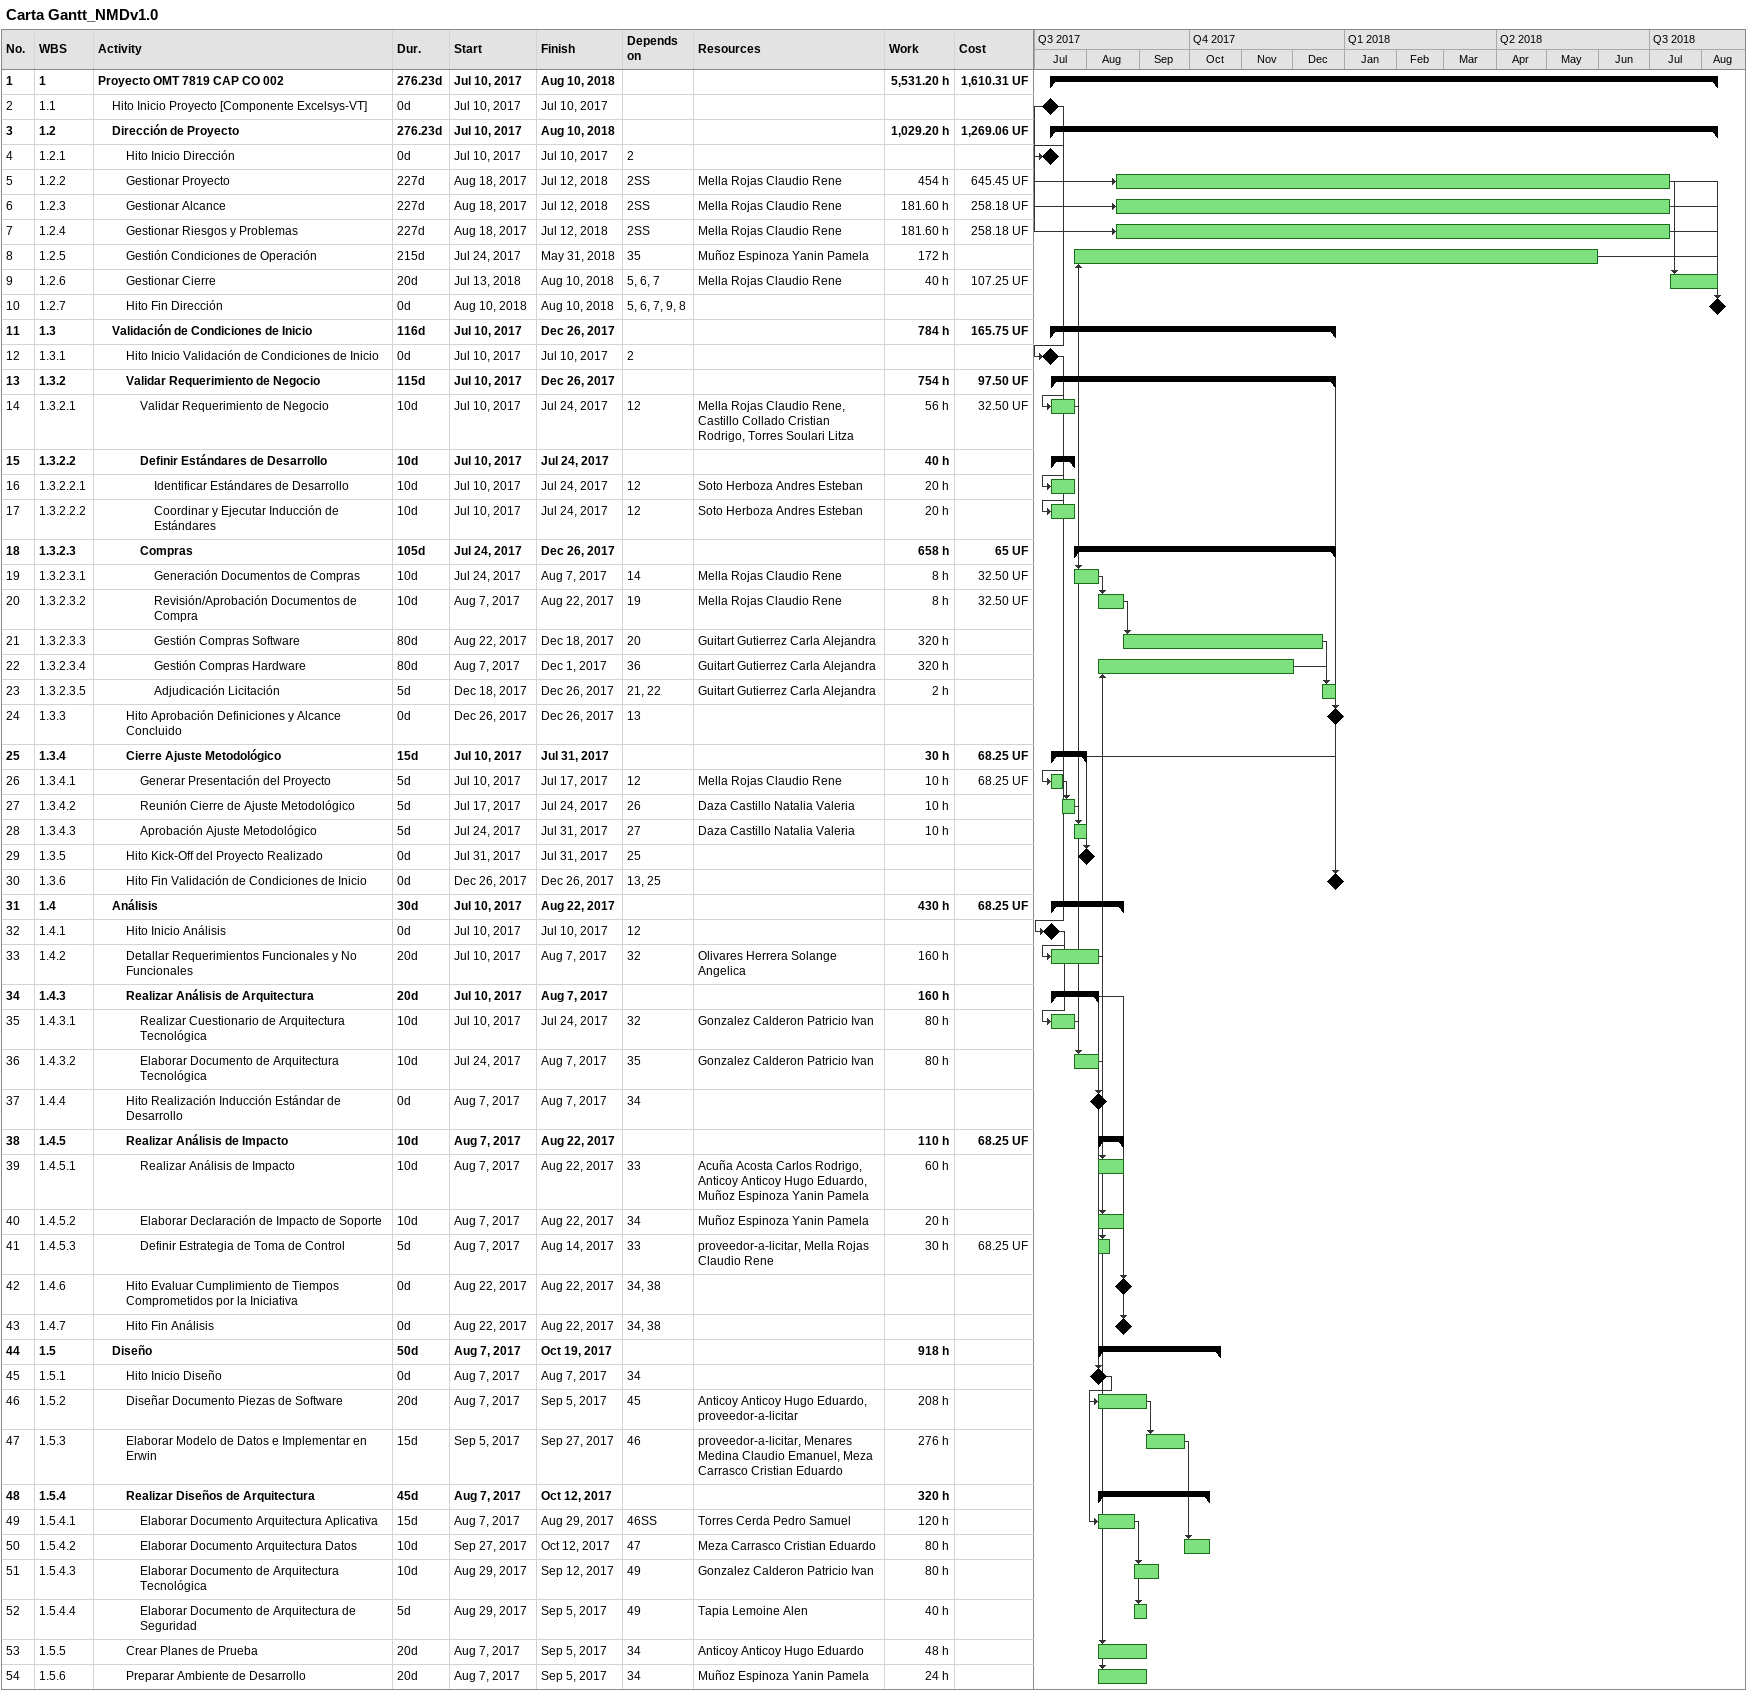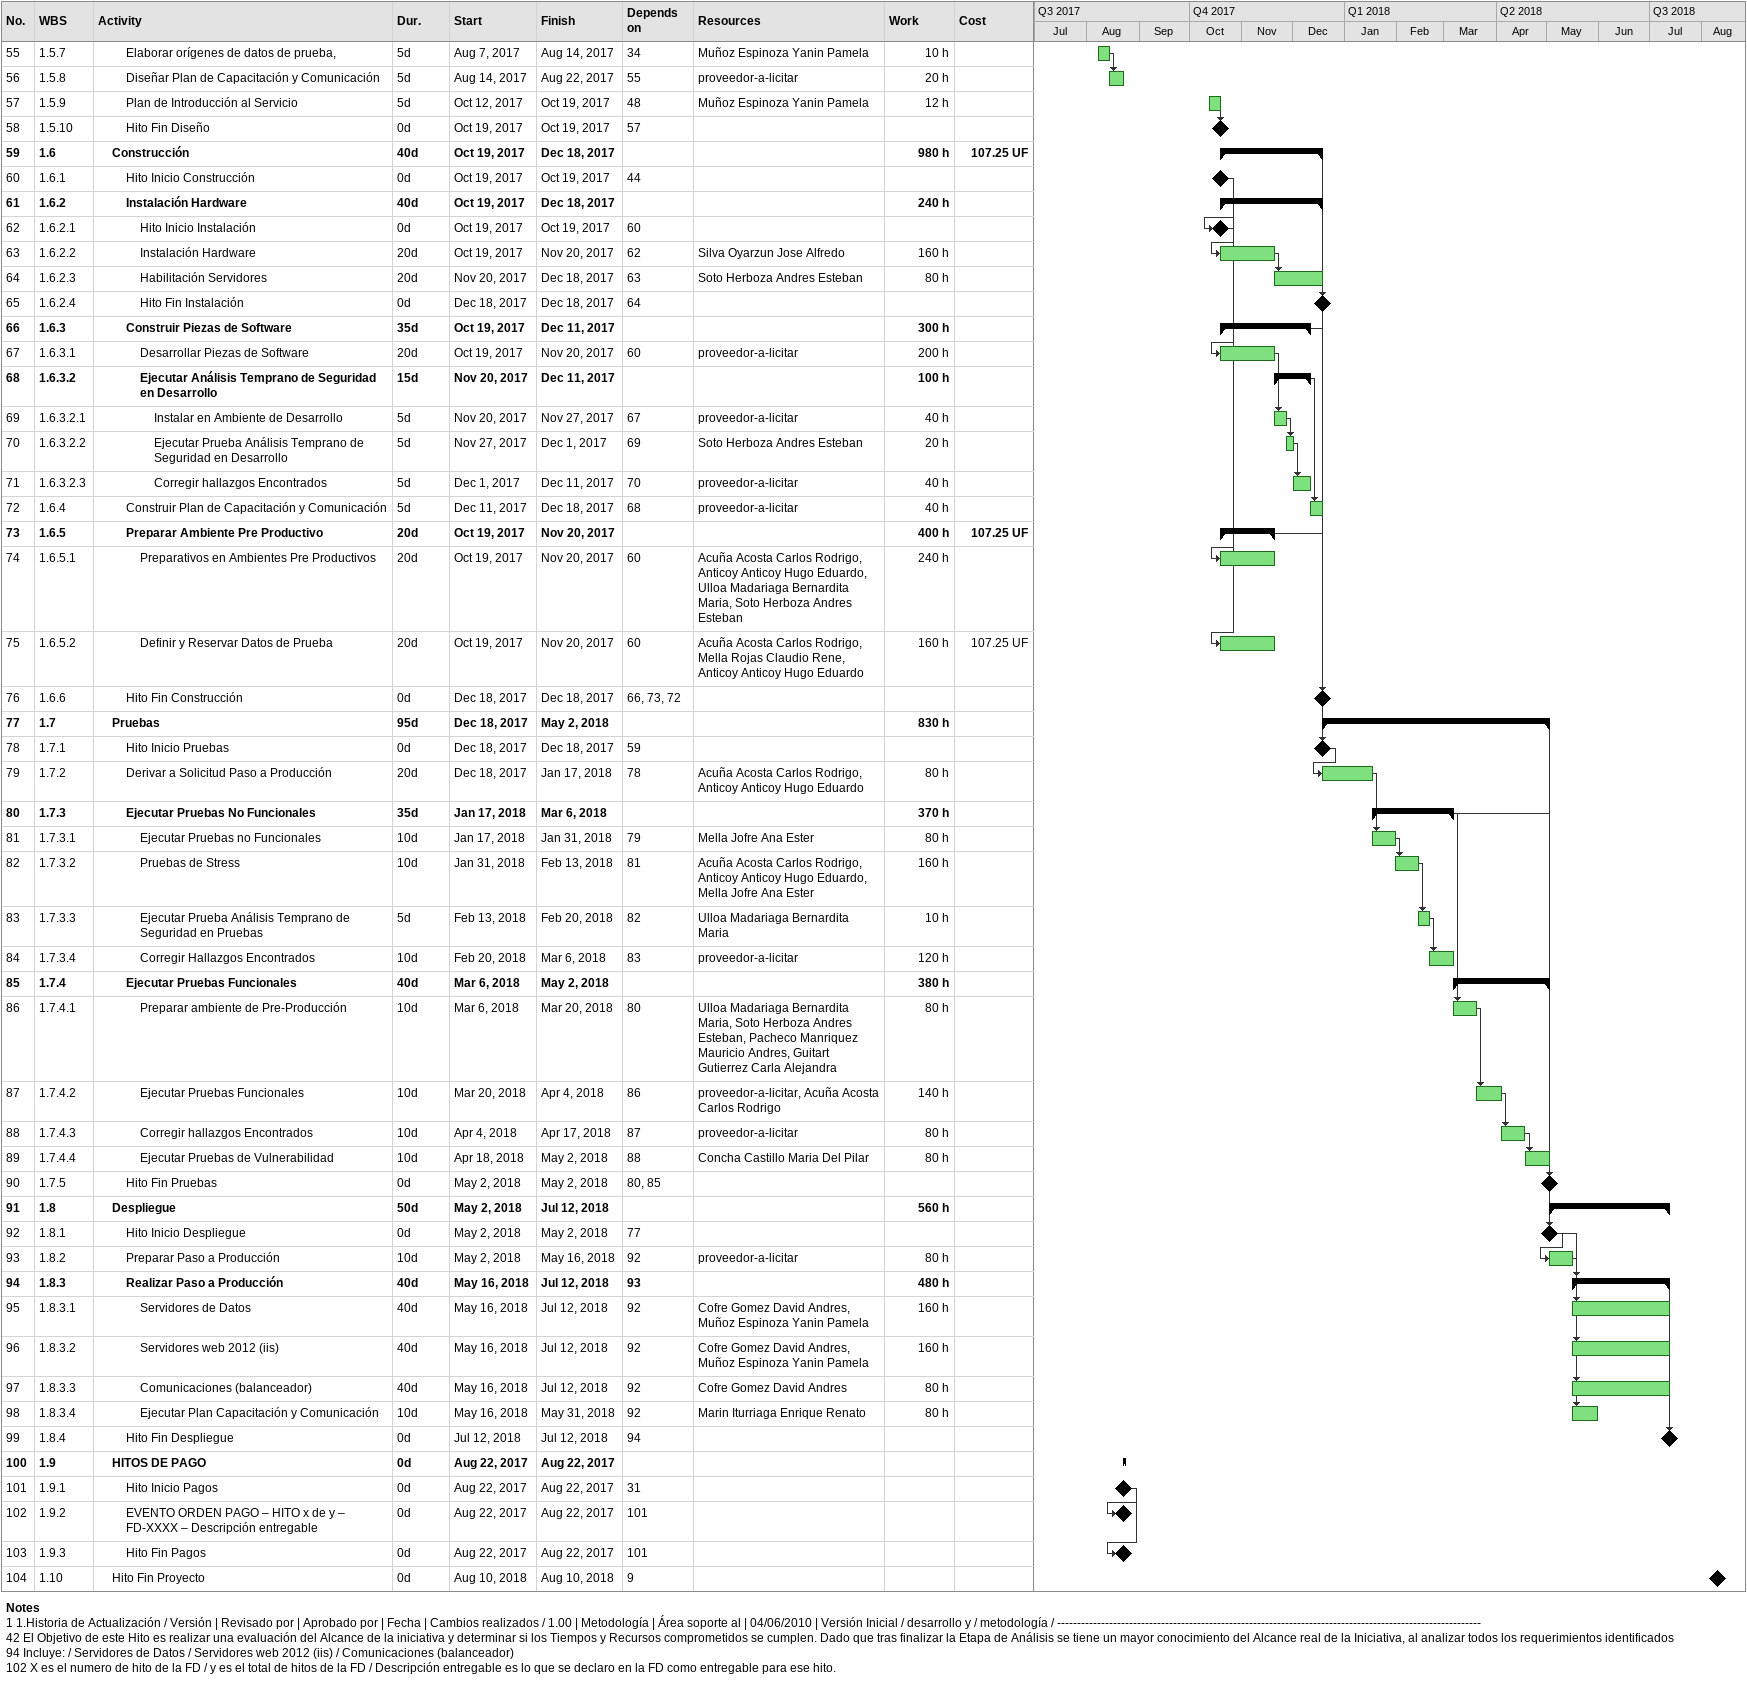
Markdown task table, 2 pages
Carta Gantt_NMDv1.0

| ID | WBS | Task | Duration | Start | Finish | Predecessors | Resources | Work (h) | Cost (UF) |
|---|---|---|---|---|---|---|---|---|---|
| 1 | 1 | **Proyecto OMT 7819 CAP CO 002** | 276.23d | 2017-07-10 | 2018-08-10 |  |  | 5531.20 | 1610.31 |
| 2 | 1.1 | Hito Inicio Proyecto [Componente Excelsys-VT] | 0d | 2017-07-10 | 2017-07-10 |  |  |  |  |
| 3 | 1.2 | **Dirección de Proyecto** | 276.23d | 2017-07-10 | 2018-08-10 |  |  | 1029.20 | 1269.06 |
| 4 | 1.2.1 | Hito Inicio Dirección | 0d | 2017-07-10 | 2017-07-10 | 2 |  |  |  |
| 5 | 1.2.2 | Gestionar Proyecto | 227d | 2017-08-18 | 2018-07-12 | 2SS | Mella Rojas Claudio Rene | 454 | 645.45 |
| 6 | 1.2.3 | Gestionar Alcance | 227d | 2017-08-18 | 2018-07-12 | 2SS | Mella Rojas Claudio Rene | 181.60 | 258.18 |
| 7 | 1.2.4 | Gestionar Riesgos y Problemas | 227d | 2017-08-18 | 2018-07-12 | 2SS | Mella Rojas Claudio Rene | 181.60 | 258.18 |
| 8 | 1.2.5 | Gestión Condiciones de Operación | 215d | 2017-07-24 | 2018-05-31 | 35 | Muñoz Espinoza Yanin Pamela | 172 |  |
| 9 | 1.2.6 | Gestionar Cierre | 20d | 2018-07-13 | 2018-08-10 | 5, 6, 7 | Mella Rojas Claudio Rene | 40 | 107.25 |
| 10 | 1.2.7 | Hito Fin Dirección | 0d | 2018-08-10 | 2018-08-10 | 5, 6, 7, 9, 8 |  |  |  |
| 11 | 1.3 | **Validación de Condiciones de Inicio** | 116d | 2017-07-10 | 2017-12-26 |  |  | 784 | 165.75 |
| 12 | 1.3.1 | Hito Inicio Validación de Condiciones de Inicio | 0d | 2017-07-10 | 2017-07-10 | 2 |  |  |  |
| 13 | 1.3.2 | **Validar Requerimiento de Negocio** | 115d | 2017-07-10 | 2017-12-26 |  |  | 754 | 97.50 |
| 14 | 1.3.2.1 | Validar Requerimiento de Negocio | 10d | 2017-07-10 | 2017-07-24 | 12 | Mella Rojas Claudio Rene, Castillo Collado Cristian Rodrigo, Torres Soulari Litza | 56 | 32.50 |
| 15 | 1.3.2.2 | **Definir Estándares de Desarrollo** | 10d | 2017-07-10 | 2017-07-24 |  |  | 40 |  |
| 16 | 1.3.2.2.1 | Identificar Estándares de Desarrollo | 10d | 2017-07-10 | 2017-07-24 | 12 | Soto Herboza Andres Esteban | 20 |  |
| 17 | 1.3.2.2.2 | Coordinar y Ejecutar Inducción de Estándares | 10d | 2017-07-10 | 2017-07-24 | 12 | Soto Herboza Andres Esteban | 20 |  |
| 18 | 1.3.2.3 | **Compras** | 105d | 2017-07-24 | 2017-12-26 |  |  | 658 | 65 |
| 19 | 1.3.2.3.1 | Generación Documentos de Compras | 10d | 2017-07-24 | 2017-08-07 | 14 | Mella Rojas Claudio Rene | 8 | 32.50 |
| 20 | 1.3.2.3.2 | Revisión/Aprobación Documentos de Compra | 10d | 2017-08-07 | 2017-08-22 | 19 | Mella Rojas Claudio Rene | 8 | 32.50 |
| 21 | 1.3.2.3.3 | Gestión Compras Software | 80d | 2017-08-22 | 2017-12-18 | 20 | Guitart Gutierrez Carla Alejandra | 320 |  |
| 22 | 1.3.2.3.4 | Gestión Compras Hardware | 80d | 2017-08-07 | 2017-12-01 | 36 | Guitart Gutierrez Carla Alejandra | 320 |  |
| 23 | 1.3.2.3.5 | Adjudicación Licitación | 5d | 2017-12-18 | 2017-12-26 | 21, 22 | Guitart Gutierrez Carla Alejandra | 2 |  |
| 24 | 1.3.3 | Hito Aprobación Definiciones y Alcance Concluido | 0d | 2017-12-26 | 2017-12-26 | 13 |  |  |  |
| 25 | 1.3.4 | **Cierre Ajuste Metodológico** | 15d | 2017-07-10 | 2017-07-31 |  |  | 30 | 68.25 |
| 26 | 1.3.4.1 | Generar Presentación del Proyecto | 5d | 2017-07-10 | 2017-07-17 | 12 | Mella Rojas Claudio Rene | 10 | 68.25 |
| 27 | 1.3.4.2 | Reunión Cierre de Ajuste Metodológico | 5d | 2017-07-17 | 2017-07-24 | 26 | Daza Castillo Natalia Valeria | 10 |  |
| 28 | 1.3.4.3 | Aprobación Ajuste Metodológico | 5d | 2017-07-24 | 2017-07-31 | 27 | Daza Castillo Natalia Valeria | 10 |  |
| 29 | 1.3.5 | Hito Kick-Off del Proyecto Realizado | 0d | 2017-07-31 | 2017-07-31 | 25 |  |  |  |
| 30 | 1.3.6 | Hito Fin Validación de Condiciones de Inicio | 0d | 2017-12-26 | 2017-12-26 | 13, 25 |  |  |  |
| 31 | 1.4 | **Análisis** | 30d | 2017-07-10 | 2017-08-22 |  |  | 430 | 68.25 |
| 32 | 1.4.1 | Hito Inicio Análisis | 0d | 2017-07-10 | 2017-07-10 | 12 |  |  |  |
| 33 | 1.4.2 | Detallar Requerimientos Funcionales y No Funcionales | 20d | 2017-07-10 | 2017-08-07 | 32 | Olivares Herrera Solange Angelica | 160 |  |
| 34 | 1.4.3 | **Realizar Análisis de Arquitectura** | 20d | 2017-07-10 | 2017-08-07 |  |  | 160 |  |
| 35 | 1.4.3.1 | Realizar Cuestionario de Arquitectura Tecnológica | 10d | 2017-07-10 | 2017-07-24 | 32 | Gonzalez Calderon Patricio Ivan | 80 |  |
| 36 | 1.4.3.2 | Elaborar Documento de Arquitectura Tecnológica | 10d | 2017-07-24 | 2017-08-07 | 35 | Gonzalez Calderon Patricio Ivan | 80 |  |
| 37 | 1.4.4 | Hito Realización Inducción Estándar de Desarrollo | 0d | 2017-08-07 | 2017-08-07 | 34 |  |  |  |
| 38 | 1.4.5 | **Realizar Análisis de Impacto** | 10d | 2017-08-07 | 2017-08-22 |  |  | 110 | 68.25 |
| 39 | 1.4.5.1 | Realizar Análisis de Impacto | 10d | 2017-08-07 | 2017-08-22 | 33 | Acuña Acosta Carlos Rodrigo, Anticoy Anticoy Hugo Eduardo, Muñoz Espinoza Yanin Pamela | 60 |  |
| 40 | 1.4.5.2 | Elaborar Declaración de Impacto de Soporte | 10d | 2017-08-07 | 2017-08-22 | 34 | Muñoz Espinoza Yanin Pamela | 20 |  |
| 41 | 1.4.5.3 | Definir Estrategia de Toma de Control | 5d | 2017-08-07 | 2017-08-14 | 33 | proveedor-a-licitar, Mella Rojas Claudio Rene | 30 | 68.25 |
| 42 | 1.4.6 | Hito Evaluar Cumplimiento de Tiempos Comprometidos por la Iniciativa | 0d | 2017-08-22 | 2017-08-22 | 34, 38 |  |  |  |
| 43 | 1.4.7 | Hito Fin Análisis | 0d | 2017-08-22 | 2017-08-22 | 34, 38 |  |  |  |
| 44 | 1.5 | **Diseño** | 50d | 2017-08-07 | 2017-10-19 |  |  | 918 |  |
| 45 | 1.5.1 | Hito Inicio Diseño | 0d | 2017-08-07 | 2017-08-07 | 34 |  |  |  |
| 46 | 1.5.2 | Diseñar Documento Piezas de Software | 20d | 2017-08-07 | 2017-09-05 | 45 | Anticoy Anticoy Hugo Eduardo, proveedor-a-licitar | 208 |  |
| 47 | 1.5.3 | Elaborar Modelo de Datos e Implementar en Erwin | 15d | 2017-09-05 | 2017-09-27 | 46 | proveedor-a-licitar, Menares Medina Claudio Emanuel, Meza Carrasco Cristian Eduardo | 276 |  |
| 48 | 1.5.4 | **Realizar Diseños de Arquitectura** | 45d | 2017-08-07 | 2017-10-12 |  |  | 320 |  |
| 49 | 1.5.4.1 | Elaborar Documento Arquitectura Aplicativa | 15d | 2017-08-07 | 2017-08-29 | 46SS | Torres Cerda Pedro Samuel | 120 |  |
| 50 | 1.5.4.2 | Elaborar Documento Arquitectura Datos | 10d | 2017-09-27 | 2017-10-12 | 47 | Meza Carrasco Cristian Eduardo | 80 |  |
| 51 | 1.5.4.3 | Elaborar Documento de Arquitectura Tecnológica | 10d | 2017-08-29 | 2017-09-12 | 49 | Gonzalez Calderon Patricio Ivan | 80 |  |
| 52 | 1.5.4.4 | Elaborar Documento de Arquitectura de Seguridad | 5d | 2017-08-29 | 2017-09-05 | 49 | Tapia Lemoine Alen | 40 |  |
| 53 | 1.5.5 | Crear Planes de Prueba | 20d | 2017-08-07 | 2017-09-05 | 34 | Anticoy Anticoy Hugo Eduardo | 48 |  |
| 54 | 1.5.6 | Preparar Ambiente de Desarrollo | 20d | 2017-08-07 | 2017-09-05 | 34 | Muñoz Espinoza Yanin Pamela | 24 |  |
| 55 | 1.5.7 | Elaborar orígenes de datos de prueba, | 5d | 2017-08-07 | 2017-08-14 | 34 | Muñoz Espinoza Yanin Pamela | 10 |  |
| 56 | 1.5.8 | Diseñar Plan de Capacitación y Comunicación | 5d | 2017-08-14 | 2017-08-22 | 55 | proveedor-a-licitar | 20 |  |
| 57 | 1.5.9 | Plan de Introducción al Servicio | 5d | 2017-10-12 | 2017-10-19 | 48 | Muñoz Espinoza Yanin Pamela | 12 |  |
| 58 | 1.5.10 | Hito Fin Diseño | 0d | 2017-10-19 | 2017-10-19 | 57 |  |  |  |
| 59 | 1.6 | **Construcción** | 40d | 2017-10-19 | 2017-12-18 |  |  | 980 | 107.25 |
| 60 | 1.6.1 | Hito Inicio Construcción | 0d | 2017-10-19 | 2017-10-19 | 44 |  |  |  |
| 61 | 1.6.2 | **Instalación Hardware** | 40d | 2017-10-19 | 2017-12-18 |  |  | 240 |  |
| 62 | 1.6.2.1 | Hito Inicio Instalación | 0d | 2017-10-19 | 2017-10-19 | 60 |  |  |  |
| 63 | 1.6.2.2 | Instalación Hardware | 20d | 2017-10-19 | 2017-11-20 | 62 | Silva Oyarzun Jose Alfredo | 160 |  |
| 64 | 1.6.2.3 | Habilitación Servidores | 20d | 2017-11-20 | 2017-12-18 | 63 | Soto Herboza Andres Esteban | 80 |  |
| 65 | 1.6.2.4 | Hito Fin Instalación | 0d | 2017-12-18 | 2017-12-18 | 64 |  |  |  |
| 66 | 1.6.3 | **Construir Piezas de Software** | 35d | 2017-10-19 | 2017-12-11 |  |  | 300 |  |
| 67 | 1.6.3.1 | Desarrollar Piezas de Software | 20d | 2017-10-19 | 2017-11-20 | 60 | proveedor-a-licitar | 200 |  |
| 68 | 1.6.3.2 | **Ejecutar Análisis Temprano de Seguridad en Desarrollo** | 15d | 2017-11-20 | 2017-12-11 |  |  | 100 |  |
| 69 | 1.6.3.2.1 | Instalar en Ambiente de Desarrollo | 5d | 2017-11-20 | 2017-11-27 | 67 | proveedor-a-licitar | 40 |  |
| 70 | 1.6.3.2.2 | Ejecutar Prueba Análisis Temprano de Seguridad en Desarrollo | 5d | 2017-11-27 | 2017-12-01 | 69 | Soto Herboza Andres Esteban | 20 |  |
| 71 | 1.6.3.2.3 | Corregir hallazgos Encontrados | 5d | 2017-12-01 | 2017-12-11 | 70 | proveedor-a-licitar | 40 |  |
| 72 | 1.6.4 | Construir Plan de Capacitación y Comunicación | 5d | 2017-12-11 | 2017-12-18 | 68 | proveedor-a-licitar | 40 |  |
| 73 | 1.6.5 | **Preparar Ambiente Pre Productivo** | 20d | 2017-10-19 | 2017-11-20 |  |  | 400 | 107.25 |
| 74 | 1.6.5.1 | Preparativos en Ambientes Pre Productivos | 20d | 2017-10-19 | 2017-11-20 | 60 | Acuña Acosta Carlos Rodrigo, Anticoy Anticoy Hugo Eduardo, Ulloa Madariaga Bernardita Maria, Soto Herboza Andres Esteban | 240 |  |
| 75 | 1.6.5.2 | Definir y Reservar Datos de Prueba | 20d | 2017-10-19 | 2017-11-20 | 60 | Acuña Acosta Carlos Rodrigo, Mella Rojas Claudio Rene, Anticoy Anticoy Hugo Eduardo | 160 | 107.25 |
| 76 | 1.6.6 | Hito Fin Construcción | 0d | 2017-12-18 | 2017-12-18 | 66, 73, 72 |  |  |  |
| 77 | 1.7 | **Pruebas** | 95d | 2017-12-18 | 2018-05-02 |  |  | 830 |  |
| 78 | 1.7.1 | Hito Inicio Pruebas | 0d | 2017-12-18 | 2017-12-18 | 59 |  |  |  |
| 79 | 1.7.2 | Derivar a Solicitud Paso a Producción | 20d | 2017-12-18 | 2018-01-17 | 78 | Acuña Acosta Carlos Rodrigo, Anticoy Anticoy Hugo Eduardo | 80 |  |
| 80 | 1.7.3 | **Ejecutar Pruebas No Funcionales** | 35d | 2018-01-17 | 2018-03-06 |  |  | 370 |  |
| 81 | 1.7.3.1 | Ejecutar Pruebas no Funcionales | 10d | 2018-01-17 | 2018-01-31 | 79 | Mella Jofre Ana Ester | 80 |  |
| 82 | 1.7.3.2 | Pruebas de Stress | 10d | 2018-01-31 | 2018-02-13 | 81 | Acuña Acosta Carlos Rodrigo, Anticoy Anticoy Hugo Eduardo, Mella Jofre Ana Ester | 160 |  |
| 83 | 1.7.3.3 | Ejecutar Prueba Análisis Temprano de Seguridad en Pruebas | 5d | 2018-02-13 | 2018-02-20 | 82 | Ulloa Madariaga Bernardita Maria | 10 |  |
| 84 | 1.7.3.4 | Corregir Hallazgos Encontrados | 10d | 2018-02-20 | 2018-03-06 | 83 | proveedor-a-licitar | 120 |  |
| 85 | 1.7.4 | **Ejecutar Pruebas Funcionales** | 40d | 2018-03-06 | 2018-05-02 |  |  | 380 |  |
| 86 | 1.7.4.1 | Preparar ambiente de Pre-Producción | 10d | 2018-03-06 | 2018-03-20 | 80 | Ulloa Madariaga Bernardita Maria, Soto Herboza Andres Esteban, Pacheco Manriquez Mauricio Andres, Guitart Gutierrez Carla Alejandra | 80 |  |
| 87 | 1.7.4.2 | Ejecutar Pruebas Funcionales | 10d | 2018-03-20 | 2018-04-04 | 86 | proveedor-a-licitar, Acuña Acosta Carlos Rodrigo | 140 |  |
| 88 | 1.7.4.3 | Corregir hallazgos Encontrados | 10d | 2018-04-04 | 2018-04-17 | 87 | proveedor-a-licitar | 80 |  |
| 89 | 1.7.4.4 | Ejecutar Pruebas de Vulnerabilidad | 10d | 2018-04-18 | 2018-05-02 | 88 | Concha Castillo Maria Del Pilar | 80 |  |
| 90 | 1.7.5 | Hito Fin Pruebas | 0d | 2018-05-02 | 2018-05-02 | 80, 85 |  |  |  |
| 91 | 1.8 | **Despliegue** | 50d | 2018-05-02 | 2018-07-12 |  |  | 560 |  |
| 92 | 1.8.1 | Hito Inicio Despliegue | 0d | 2018-05-02 | 2018-05-02 | 77 |  |  |  |
| 93 | 1.8.2 | Preparar Paso a Producción | 10d | 2018-05-02 | 2018-05-16 | 92 | proveedor-a-licitar | 80 |  |
| 94 | 1.8.3 | **Realizar Paso a Producción** | 40d | 2018-05-16 | 2018-07-12 | 93 |  | 480 |  |
| 95 | 1.8.3.1 | Servidores de Datos | 40d | 2018-05-16 | 2018-07-12 | 92 | Cofre Gomez David Andres, Muñoz Espinoza Yanin Pamela | 160 |  |
| 96 | 1.8.3.2 | Servidores web 2012 (iis) | 40d | 2018-05-16 | 2018-07-12 | 92 | Cofre Gomez David Andres, Muñoz Espinoza Yanin Pamela | 160 |  |
| 97 | 1.8.3.3 | Comunicaciones (balanceador) | 40d | 2018-05-16 | 2018-07-12 | 92 | Cofre Gomez David Andres | 80 |  |
| 98 | 1.8.3.4 | Ejecutar Plan Capacitación y Comunicación | 10d | 2018-05-16 | 2018-05-31 | 92 | Marin Iturriaga Enrique Renato | 80 |  |
| 99 | 1.8.4 | Hito Fin Despliegue | 0d | 2018-07-12 | 2018-07-12 | 94 |  |  |  |
| 100 | 1.9 | **HITOS DE PAGO** | 0d | 2017-08-22 | 2017-08-22 |  |  |  |  |
| 101 | 1.9.1 | Hito Inicio Pagos | 0d | 2017-08-22 | 2017-08-22 | 31 |  |  |  |
| 102 | 1.9.2 | EVENTO ORDEN PAGO – HITO x de y – FD-XXXX – Descripción entregable | 0d | 2017-08-22 | 2017-08-22 | 101 |  |  |  |
| 103 | 1.9.3 | Hito Fin Pagos | 0d | 2017-08-22 | 2017-08-22 | 101 |  |  |  |
| 104 | 1.10 | Hito Fin Proyecto | 0d | 2018-08-10 | 2018-08-10 | 9 |  |  |  |

Notes
- 1: 1.Historia de Actualización / Versión | Revisado por | Aprobado por | Fecha | Cambios realizados / 1.00 | Metodología | Área soporte al | 04/06/2010 | Versión Inicial / desarrollo y / metodología / ----------------------------------------------------------------------------------------------------------
- 42: El Objetivo de este Hito es realizar una evaluación del Alcance de la iniciativa y determinar si los Tiempos y Recursos comprometidos se cumplen. Dado que tras finalizar la Etapa de Análisis se tiene un mayor conocimiento del Alcance real de la Iniciativa, al analizar todos los requerimientos identificados
- 94: Incluye: / Servidores de Datos / Servidores web 2012 (iis) / Comunicaciones (balanceador)
- 102: X es el numero de hito de la FD / y es el total de hitos de la FD / Descripción entregable es lo que se declaro en la FD como entregable para ese hito.
